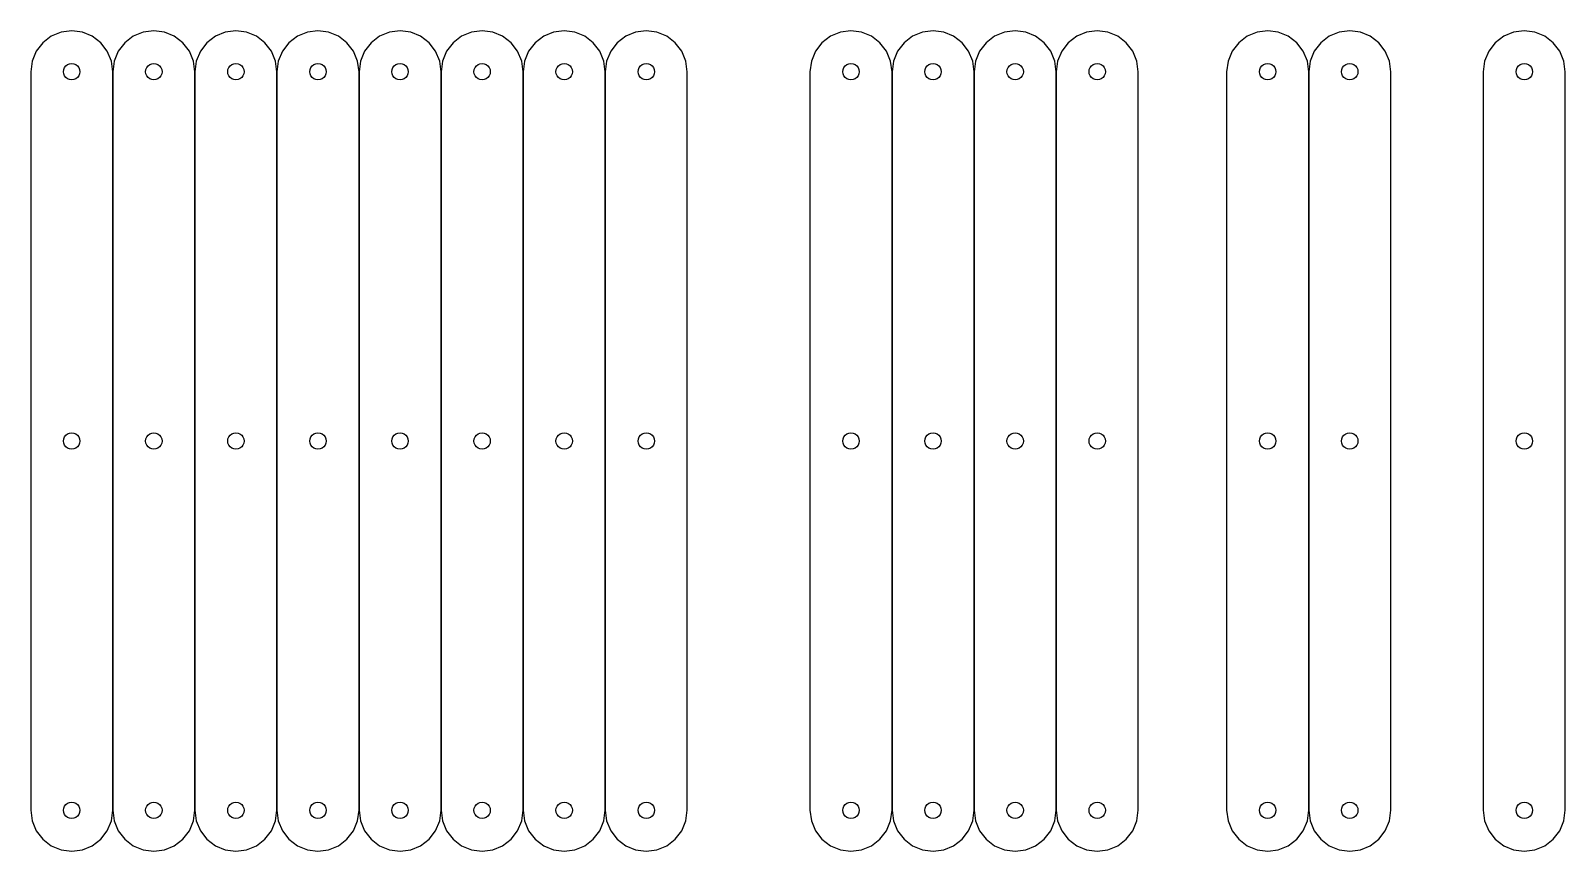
# Model space of a CAD drawing. Header units: metres. Extents: x -1034 to -660, y 0 to 200.
import ezdxf

# ---------------------------------------------------------------- set-up
doc = ezdxf.new("R2010")
doc.units = ezdxf.units.M

msp = doc.modelspace()

# ---------------------------------------------------------------- linework, layer by layer
at = {"layer": 'Layer0'}
for points in [[(-1023.71, 200.12, 0), (-1026.3, 199.78, 0), (-1028.71, 198.78, 0), (-1030.78, 197.2, 0), (-1032.37, 195.12, 0), (-1033.37, 192.71, 0), (-1033.71, 190.12, 0), (-1033.71, 10.12, 0), (-1033.37, 7.54, 0), (-1032.37, 5.12, 0), (-1030.78, 3.05, 0), (-1028.71, 1.46, 0), (-1026.3, 0.46, 0), (-1023.71, 0.12, 0), (-1021.12, 0.46, 0), (-1018.71, 1.46, 0), (-1016.64, 3.05, 0), (-1015.05, 5.12, 0), (-1014.05, 7.54, 0), (-1013.71, 10.12, 0), (-1013.71, 190.12, 0), (-1014.05, 192.71, 0), (-1015.05, 195.12, 0), (-1016.64, 197.2, 0), (-1018.71, 198.78, 0), (-1021.12, 199.78, 0), (-1023.71, 200.12, 0)], [(-1003.71, 200.12, 0), (-1006.3, 199.78, 0), (-1008.71, 198.78, 0), (-1010.78, 197.2, 0), (-1012.37, 195.12, 0), (-1013.37, 192.71, 0), (-1013.71, 190.12, 0), (-1013.71, 10.12, 0), (-1013.37, 7.54, 0), (-1012.37, 5.12, 0), (-1010.78, 3.05, 0), (-1008.71, 1.46, 0), (-1006.3, 0.46, 0), (-1003.71, 0.12, 0), (-1001.12, 0.46, 0), (-998.71, 1.46, 0), (-996.64, 3.05, 0), (-995.05, 5.12, 0), (-994.05, 7.54, 0), (-993.71, 10.12, 0), (-993.71, 190.12, 0), (-994.05, 192.71, 0), (-995.05, 195.12, 0), (-996.64, 197.2, 0), (-998.71, 198.78, 0), (-1001.12, 199.78, 0), (-1003.71, 200.12, 0)], [(-983.71, 200.12, 0), (-986.3, 199.78, 0), (-988.71, 198.78, 0), (-990.78, 197.2, 0), (-992.37, 195.12, 0), (-993.37, 192.71, 0), (-993.71, 190.12, 0), (-993.71, 10.12, 0), (-993.37, 7.54, 0), (-992.37, 5.12, 0), (-990.78, 3.05, 0), (-988.71, 1.46, 0), (-986.3, 0.46, 0), (-983.71, 0.12, 0), (-981.12, 0.46, 0), (-978.71, 1.46, 0), (-976.64, 3.05, 0), (-975.05, 5.12, 0), (-974.05, 7.54, 0), (-973.71, 10.12, 0), (-973.71, 190.12, 0), (-974.05, 192.71, 0), (-975.05, 195.12, 0), (-976.64, 197.2, 0), (-978.71, 198.78, 0), (-981.12, 199.78, 0), (-983.71, 200.12, 0)], [(-963.71, 200.12, 0), (-966.3, 199.78, 0), (-968.71, 198.78, 0), (-970.78, 197.2, 0), (-972.37, 195.12, 0), (-973.37, 192.71, 0), (-973.71, 190.12, 0), (-973.71, 10.12, 0), (-973.37, 7.54, 0), (-972.37, 5.12, 0), (-970.78, 3.05, 0), (-968.71, 1.46, 0), (-966.3, 0.46, 0), (-963.71, 0.12, 0), (-961.12, 0.46, 0), (-958.71, 1.46, 0), (-956.64, 3.05, 0), (-955.05, 5.12, 0), (-954.05, 7.54, 0), (-953.71, 10.12, 0), (-953.71, 190.12, 0), (-954.05, 192.71, 0), (-955.05, 195.12, 0), (-956.64, 197.2, 0), (-958.71, 198.78, 0), (-961.12, 199.78, 0), (-963.71, 200.12, 0)], [(-943.71, 200.12, 0), (-946.3, 199.78, 0), (-948.71, 198.78, 0), (-950.78, 197.2, 0), (-952.37, 195.12, 0), (-953.37, 192.71, 0), (-953.71, 190.12, 0), (-953.71, 10.12, 0), (-953.37, 7.54, 0), (-952.37, 5.12, 0), (-950.78, 3.05, 0), (-948.71, 1.46, 0), (-946.3, 0.46, 0), (-943.71, 0.12, 0), (-941.12, 0.46, 0), (-938.71, 1.46, 0), (-936.64, 3.05, 0), (-935.05, 5.12, 0), (-934.05, 7.54, 0), (-933.71, 10.12, 0), (-933.71, 190.12, 0), (-934.05, 192.71, 0), (-935.05, 195.12, 0), (-936.64, 197.2, 0), (-938.71, 198.78, 0), (-941.12, 199.78, 0), (-943.71, 200.12, 0)], [(-923.71, 200.12, 0), (-926.3, 199.78, 0), (-928.71, 198.78, 0), (-930.78, 197.2, 0), (-932.37, 195.12, 0), (-933.37, 192.71, 0), (-933.71, 190.12, 0), (-933.71, 10.12, 0), (-933.37, 7.54, 0), (-932.37, 5.12, 0), (-930.78, 3.05, 0), (-928.71, 1.46, 0), (-926.3, 0.46, 0), (-923.71, 0.12, 0), (-921.12, 0.46, 0), (-918.71, 1.46, 0), (-916.64, 3.05, 0), (-915.05, 5.12, 0), (-914.05, 7.54, 0), (-913.71, 10.12, 0), (-913.71, 190.12, 0), (-914.05, 192.71, 0), (-915.05, 195.12, 0), (-916.64, 197.2, 0), (-918.71, 198.78, 0), (-921.12, 199.78, 0), (-923.71, 200.12, 0)], [(-903.71, 200.12, 0), (-906.3, 199.78, 0), (-908.71, 198.78, 0), (-910.78, 197.2, 0), (-912.37, 195.12, 0), (-913.37, 192.71, 0), (-913.71, 190.12, 0), (-913.71, 10.12, 0), (-913.37, 7.54, 0), (-912.37, 5.12, 0), (-910.78, 3.05, 0), (-908.71, 1.46, 0), (-906.3, 0.46, 0), (-903.71, 0.12, 0), (-901.12, 0.46, 0), (-898.71, 1.46, 0), (-896.64, 3.05, 0), (-895.05, 5.12, 0), (-894.05, 7.54, 0), (-893.71, 10.12, 0), (-893.71, 190.12, 0), (-894.05, 192.71, 0), (-895.05, 195.12, 0), (-896.64, 197.2, 0), (-898.71, 198.78, 0), (-901.12, 199.78, 0), (-903.71, 200.12, 0)], [(-883.71, 200.12, 0), (-886.3, 199.78, 0), (-888.71, 198.78, 0), (-890.78, 197.2, 0), (-892.37, 195.12, 0), (-893.37, 192.71, 0), (-893.71, 190.12, 0), (-893.71, 10.12, 0), (-893.37, 7.54, 0), (-892.37, 5.12, 0), (-890.78, 3.05, 0), (-888.71, 1.46, 0), (-886.3, 0.46, 0), (-883.71, 0.12, 0), (-881.12, 0.46, 0), (-878.71, 1.46, 0), (-876.64, 3.05, 0), (-875.05, 5.12, 0), (-874.05, 7.54, 0), (-873.71, 10.12, 0), (-873.71, 190.12, 0), (-874.05, 192.71, 0), (-875.05, 195.12, 0), (-876.64, 197.2, 0), (-878.71, 198.78, 0), (-881.12, 199.78, 0), (-883.71, 200.12, 0)], [(-833.83, 200.12, 0), (-836.42, 199.78, 0), (-838.83, 198.78, 0), (-840.9, 197.2, 0), (-842.49, 195.12, 0), (-843.49, 192.71, 0), (-843.83, 190.12, 0), (-843.83, 10.12, 0), (-843.49, 7.54, 0), (-842.49, 5.12, 0), (-840.9, 3.05, 0), (-838.83, 1.46, 0), (-836.42, 0.46, 0), (-833.83, 0.12, 0), (-831.24, 0.46, 0), (-828.83, 1.46, 0), (-826.76, 3.05, 0), (-825.17, 5.12, 0), (-824.17, 7.54, 0), (-823.83, 10.12, 0), (-823.83, 190.12, 0), (-824.17, 192.71, 0), (-825.17, 195.12, 0), (-826.76, 197.2, 0), (-828.83, 198.78, 0), (-831.24, 199.78, 0), (-833.83, 200.12, 0)], [(-813.83, 200.12, 0), (-816.42, 199.78, 0), (-818.83, 198.78, 0), (-820.9, 197.2, 0), (-822.49, 195.12, 0), (-823.49, 192.71, 0), (-823.83, 190.12, 0), (-823.83, 10.12, 0), (-823.49, 7.54, 0), (-822.49, 5.12, 0), (-820.9, 3.05, 0), (-818.83, 1.46, 0), (-816.42, 0.46, 0), (-813.83, 0.12, 0), (-811.24, 0.46, 0), (-808.83, 1.46, 0), (-806.76, 3.05, 0), (-805.17, 5.12, 0), (-804.17, 7.54, 0), (-803.83, 10.12, 0), (-803.83, 190.12, 0), (-804.17, 192.71, 0), (-805.17, 195.12, 0), (-806.76, 197.2, 0), (-808.83, 198.78, 0), (-811.24, 199.78, 0), (-813.83, 200.12, 0)], [(-793.83, 200.12, 0), (-796.42, 199.78, 0), (-798.83, 198.78, 0), (-800.9, 197.2, 0), (-802.49, 195.12, 0), (-803.49, 192.71, 0), (-803.83, 190.12, 0), (-803.83, 10.12, 0), (-803.49, 7.54, 0), (-802.49, 5.12, 0), (-800.9, 3.05, 0), (-798.83, 1.46, 0), (-796.42, 0.46, 0), (-793.83, 0.12, 0), (-791.24, 0.46, 0), (-788.83, 1.46, 0), (-786.76, 3.05, 0), (-785.17, 5.12, 0), (-784.17, 7.54, 0), (-783.83, 10.12, 0), (-783.83, 190.12, 0), (-784.17, 192.71, 0), (-785.17, 195.12, 0), (-786.76, 197.2, 0), (-788.83, 198.78, 0), (-791.24, 199.78, 0), (-793.83, 200.12, 0)], [(-773.83, 200.12, 0), (-776.42, 199.78, 0), (-778.83, 198.78, 0), (-780.9, 197.2, 0), (-782.49, 195.12, 0), (-783.49, 192.71, 0), (-783.83, 190.12, 0), (-783.83, 10.12, 0), (-783.49, 7.54, 0), (-782.49, 5.12, 0), (-780.9, 3.05, 0), (-778.83, 1.46, 0), (-776.42, 0.46, 0), (-773.83, 0.12, 0), (-771.24, 0.46, 0), (-768.83, 1.46, 0), (-766.76, 3.05, 0), (-765.17, 5.12, 0), (-764.17, 7.54, 0), (-763.83, 10.12, 0), (-763.83, 190.12, 0), (-764.17, 192.71, 0), (-765.17, 195.12, 0), (-766.76, 197.2, 0), (-768.83, 198.78, 0), (-771.24, 199.78, 0), (-773.83, 200.12, 0)], [(-732.29, 200.12, 0), (-734.88, 199.78, 0), (-737.29, 198.78, 0), (-739.36, 197.2, 0), (-740.95, 195.12, 0), (-741.95, 192.71, 0), (-742.29, 190.12, 0), (-742.29, 10.12, 0), (-741.95, 7.54, 0), (-740.95, 5.12, 0), (-739.36, 3.05, 0), (-737.29, 1.46, 0), (-734.88, 0.46, 0), (-732.29, 0.12, 0), (-729.71, 0.46, 0), (-727.29, 1.46, 0), (-725.22, 3.05, 0), (-723.63, 5.12, 0), (-722.63, 7.54, 0), (-722.29, 10.12, 0), (-722.29, 190.12, 0), (-722.63, 192.71, 0), (-723.63, 195.12, 0), (-725.22, 197.2, 0), (-727.29, 198.78, 0), (-729.71, 199.78, 0), (-732.29, 200.12, 0)], [(-712.29, 200.12, 0), (-714.88, 199.78, 0), (-717.29, 198.78, 0), (-719.36, 197.2, 0), (-720.95, 195.12, 0), (-721.95, 192.71, 0), (-722.29, 190.12, 0), (-722.29, 10.12, 0), (-721.95, 7.54, 0), (-720.95, 5.12, 0), (-719.36, 3.05, 0), (-717.29, 1.46, 0), (-714.88, 0.46, 0), (-712.29, 0.12, 0), (-709.71, 0.46, 0), (-707.29, 1.46, 0), (-705.22, 3.05, 0), (-703.63, 5.12, 0), (-702.63, 7.54, 0), (-702.29, 10.12, 0), (-702.29, 190.12, 0), (-702.63, 192.71, 0), (-703.63, 195.12, 0), (-705.22, 197.2, 0), (-707.29, 198.78, 0), (-709.71, 199.78, 0), (-712.29, 200.12, 0)], [(-669.77, 200.12, 0), (-672.36, 199.78, 0), (-674.77, 198.78, 0), (-676.84, 197.2, 0), (-678.43, 195.12, 0), (-679.43, 192.71, 0), (-679.77, 190.12, 0), (-679.77, 10.12, 0), (-679.43, 7.54, 0), (-678.43, 5.12, 0), (-676.84, 3.05, 0), (-674.77, 1.46, 0), (-672.36, 0.46, 0), (-669.77, 0.12, 0), (-667.18, 0.46, 0), (-664.77, 1.46, 0), (-662.7, 3.05, 0), (-661.11, 5.12, 0), (-660.11, 7.54, 0), (-659.77, 10.12, 0), (-659.77, 190.12, 0), (-660.11, 192.71, 0), (-661.11, 195.12, 0), (-662.7, 197.2, 0), (-664.77, 198.78, 0), (-667.18, 199.78, 0), (-669.77, 200.12, 0)], [(-1025.44, 189.12, 0), (-1025.64, 189.61, 0), (-1025.71, 190.12, 0), (-1025.64, 190.64, 0), (-1025.44, 191.12, 0), (-1025.12, 191.54, 0), (-1024.71, 191.86, 0), (-1024.23, 192.06, 0), (-1023.71, 192.12, 0), (-1023.19, 192.06, 0), (-1022.71, 191.86, 0), (-1022.29, 191.54, 0), (-1021.98, 191.12, 0), (-1021.78, 190.64, 0), (-1021.71, 190.12, 0), (-1021.78, 189.61, 0), (-1021.98, 189.12, 0), (-1022.29, 188.71, 0), (-1022.71, 188.39, 0), (-1023.19, 188.19, 0), (-1023.71, 188.12, 0), (-1024.23, 188.19, 0), (-1024.71, 188.39, 0), (-1025.12, 188.71, 0), (-1025.44, 189.12, 0)], [(-1005.44, 189.12, 0), (-1005.64, 189.61, 0), (-1005.71, 190.12, 0), (-1005.64, 190.64, 0), (-1005.44, 191.12, 0), (-1005.12, 191.54, 0), (-1004.71, 191.86, 0), (-1004.23, 192.06, 0), (-1003.71, 192.12, 0), (-1003.19, 192.06, 0), (-1002.71, 191.86, 0), (-1002.29, 191.54, 0), (-1001.98, 191.12, 0), (-1001.78, 190.64, 0), (-1001.71, 190.12, 0), (-1001.78, 189.61, 0), (-1001.98, 189.12, 0), (-1002.29, 188.71, 0), (-1002.71, 188.39, 0), (-1003.19, 188.19, 0), (-1003.71, 188.12, 0), (-1004.23, 188.19, 0), (-1004.71, 188.39, 0), (-1005.12, 188.71, 0), (-1005.44, 189.12, 0)], [(-985.44, 189.12, 0), (-985.64, 189.61, 0), (-985.71, 190.12, 0), (-985.64, 190.64, 0), (-985.44, 191.12, 0), (-985.12, 191.54, 0), (-984.71, 191.86, 0), (-984.23, 192.06, 0), (-983.71, 192.12, 0), (-983.19, 192.06, 0), (-982.71, 191.86, 0), (-982.29, 191.54, 0), (-981.98, 191.12, 0), (-981.78, 190.64, 0), (-981.71, 190.12, 0), (-981.78, 189.61, 0), (-981.98, 189.12, 0), (-982.29, 188.71, 0), (-982.71, 188.39, 0), (-983.19, 188.19, 0), (-983.71, 188.12, 0), (-984.23, 188.19, 0), (-984.71, 188.39, 0), (-985.12, 188.71, 0), (-985.44, 189.12, 0)], [(-965.44, 189.12, 0), (-965.64, 189.61, 0), (-965.71, 190.12, 0), (-965.64, 190.64, 0), (-965.44, 191.12, 0), (-965.12, 191.54, 0), (-964.71, 191.86, 0), (-964.23, 192.06, 0), (-963.71, 192.12, 0), (-963.19, 192.06, 0), (-962.71, 191.86, 0), (-962.29, 191.54, 0), (-961.98, 191.12, 0), (-961.78, 190.64, 0), (-961.71, 190.12, 0), (-961.78, 189.61, 0), (-961.98, 189.12, 0), (-962.29, 188.71, 0), (-962.71, 188.39, 0), (-963.19, 188.19, 0), (-963.71, 188.12, 0), (-964.23, 188.19, 0), (-964.71, 188.39, 0), (-965.12, 188.71, 0), (-965.44, 189.12, 0)], [(-945.44, 189.12, 0), (-945.64, 189.61, 0), (-945.71, 190.12, 0), (-945.64, 190.64, 0), (-945.44, 191.12, 0), (-945.12, 191.54, 0), (-944.71, 191.86, 0), (-944.23, 192.06, 0), (-943.71, 192.12, 0), (-943.19, 192.06, 0), (-942.71, 191.86, 0), (-942.29, 191.54, 0), (-941.98, 191.12, 0), (-941.78, 190.64, 0), (-941.71, 190.12, 0), (-941.78, 189.61, 0), (-941.98, 189.12, 0), (-942.29, 188.71, 0), (-942.71, 188.39, 0), (-943.19, 188.19, 0), (-943.71, 188.12, 0), (-944.23, 188.19, 0), (-944.71, 188.39, 0), (-945.12, 188.71, 0), (-945.44, 189.12, 0)], [(-925.44, 189.12, 0), (-925.64, 189.61, 0), (-925.71, 190.12, 0), (-925.64, 190.64, 0), (-925.44, 191.12, 0), (-925.12, 191.54, 0), (-924.71, 191.86, 0), (-924.23, 192.06, 0), (-923.71, 192.12, 0), (-923.19, 192.06, 0), (-922.71, 191.86, 0), (-922.29, 191.54, 0), (-921.98, 191.12, 0), (-921.78, 190.64, 0), (-921.71, 190.12, 0), (-921.78, 189.61, 0), (-921.98, 189.12, 0), (-922.29, 188.71, 0), (-922.71, 188.39, 0), (-923.19, 188.19, 0), (-923.71, 188.12, 0), (-924.23, 188.19, 0), (-924.71, 188.39, 0), (-925.12, 188.71, 0), (-925.44, 189.12, 0)], [(-905.44, 189.12, 0), (-905.64, 189.61, 0), (-905.71, 190.12, 0), (-905.64, 190.64, 0), (-905.44, 191.12, 0), (-905.12, 191.54, 0), (-904.71, 191.86, 0), (-904.23, 192.06, 0), (-903.71, 192.12, 0), (-903.19, 192.06, 0), (-902.71, 191.86, 0), (-902.29, 191.54, 0), (-901.98, 191.12, 0), (-901.78, 190.64, 0), (-901.71, 190.12, 0), (-901.78, 189.61, 0), (-901.98, 189.12, 0), (-902.29, 188.71, 0), (-902.71, 188.39, 0), (-903.19, 188.19, 0), (-903.71, 188.12, 0), (-904.23, 188.19, 0), (-904.71, 188.39, 0), (-905.12, 188.71, 0), (-905.44, 189.12, 0)], [(-885.44, 189.12, 0), (-885.64, 189.61, 0), (-885.71, 190.12, 0), (-885.64, 190.64, 0), (-885.44, 191.12, 0), (-885.12, 191.54, 0), (-884.71, 191.86, 0), (-884.23, 192.06, 0), (-883.71, 192.12, 0), (-883.19, 192.06, 0), (-882.71, 191.86, 0), (-882.29, 191.54, 0), (-881.98, 191.12, 0), (-881.78, 190.64, 0), (-881.71, 190.12, 0), (-881.78, 189.61, 0), (-881.98, 189.12, 0), (-882.29, 188.71, 0), (-882.71, 188.39, 0), (-883.19, 188.19, 0), (-883.71, 188.12, 0), (-884.23, 188.19, 0), (-884.71, 188.39, 0), (-885.12, 188.71, 0), (-885.44, 189.12, 0)], [(-835.56, 189.12, 0), (-835.76, 189.61, 0), (-835.83, 190.12, 0), (-835.76, 190.64, 0), (-835.56, 191.12, 0), (-835.24, 191.54, 0), (-834.83, 191.86, 0), (-834.35, 192.06, 0), (-833.83, 192.12, 0), (-833.31, 192.06, 0), (-832.83, 191.86, 0), (-832.41, 191.54, 0), (-832.1, 191.12, 0), (-831.9, 190.64, 0), (-831.83, 190.12, 0), (-831.9, 189.61, 0), (-832.1, 189.12, 0), (-832.41, 188.71, 0), (-832.83, 188.39, 0), (-833.31, 188.19, 0), (-833.83, 188.12, 0), (-834.35, 188.19, 0), (-834.83, 188.39, 0), (-835.24, 188.71, 0), (-835.56, 189.12, 0)], [(-815.56, 189.12, 0), (-815.76, 189.61, 0), (-815.83, 190.12, 0), (-815.76, 190.64, 0), (-815.56, 191.12, 0), (-815.24, 191.54, 0), (-814.83, 191.86, 0), (-814.35, 192.06, 0), (-813.83, 192.12, 0), (-813.31, 192.06, 0), (-812.83, 191.86, 0), (-812.41, 191.54, 0), (-812.1, 191.12, 0), (-811.9, 190.64, 0), (-811.83, 190.12, 0), (-811.9, 189.61, 0), (-812.1, 189.12, 0), (-812.41, 188.71, 0), (-812.83, 188.39, 0), (-813.31, 188.19, 0), (-813.83, 188.12, 0), (-814.35, 188.19, 0), (-814.83, 188.39, 0), (-815.24, 188.71, 0), (-815.56, 189.12, 0)], [(-795.56, 189.12, 0), (-795.76, 189.61, 0), (-795.83, 190.12, 0), (-795.76, 190.64, 0), (-795.56, 191.12, 0), (-795.24, 191.54, 0), (-794.83, 191.86, 0), (-794.35, 192.06, 0), (-793.83, 192.12, 0), (-793.31, 192.06, 0), (-792.83, 191.86, 0), (-792.41, 191.54, 0), (-792.1, 191.12, 0), (-791.9, 190.64, 0), (-791.83, 190.12, 0), (-791.9, 189.61, 0), (-792.1, 189.12, 0), (-792.41, 188.71, 0), (-792.83, 188.39, 0), (-793.31, 188.19, 0), (-793.83, 188.12, 0), (-794.35, 188.19, 0), (-794.83, 188.39, 0), (-795.24, 188.71, 0), (-795.56, 189.12, 0)], [(-775.56, 189.12, 0), (-775.76, 189.61, 0), (-775.83, 190.12, 0), (-775.76, 190.64, 0), (-775.56, 191.12, 0), (-775.24, 191.54, 0), (-774.83, 191.86, 0), (-774.35, 192.06, 0), (-773.83, 192.12, 0), (-773.31, 192.06, 0), (-772.83, 191.86, 0), (-772.41, 191.54, 0), (-772.1, 191.12, 0), (-771.9, 190.64, 0), (-771.83, 190.12, 0), (-771.9, 189.61, 0), (-772.1, 189.12, 0), (-772.41, 188.71, 0), (-772.83, 188.39, 0), (-773.31, 188.19, 0), (-773.83, 188.12, 0), (-774.35, 188.19, 0), (-774.83, 188.39, 0), (-775.24, 188.71, 0), (-775.56, 189.12, 0)], [(-734.03, 189.12, 0), (-734.23, 189.61, 0), (-734.29, 190.12, 0), (-734.23, 190.64, 0), (-734.03, 191.12, 0), (-733.71, 191.54, 0), (-733.29, 191.86, 0), (-732.81, 192.06, 0), (-732.29, 192.12, 0), (-731.78, 192.06, 0), (-731.29, 191.86, 0), (-730.88, 191.54, 0), (-730.56, 191.12, 0), (-730.36, 190.64, 0), (-730.29, 190.12, 0), (-730.36, 189.61, 0), (-730.56, 189.12, 0), (-730.88, 188.71, 0), (-731.29, 188.39, 0), (-731.78, 188.19, 0), (-732.29, 188.12, 0), (-732.81, 188.19, 0), (-733.29, 188.39, 0), (-733.71, 188.71, 0), (-734.03, 189.12, 0)], [(-714.03, 189.12, 0), (-714.23, 189.61, 0), (-714.29, 190.12, 0), (-714.23, 190.64, 0), (-714.03, 191.12, 0), (-713.71, 191.54, 0), (-713.29, 191.86, 0), (-712.81, 192.06, 0), (-712.29, 192.12, 0), (-711.78, 192.06, 0), (-711.29, 191.86, 0), (-710.88, 191.54, 0), (-710.56, 191.12, 0), (-710.36, 190.64, 0), (-710.29, 190.12, 0), (-710.36, 189.61, 0), (-710.56, 189.12, 0), (-710.88, 188.71, 0), (-711.29, 188.39, 0), (-711.78, 188.19, 0), (-712.29, 188.12, 0), (-712.81, 188.19, 0), (-713.29, 188.39, 0), (-713.71, 188.71, 0), (-714.03, 189.12, 0)], [(-671.5, 189.12, 0), (-671.7, 189.61, 0), (-671.77, 190.12, 0), (-671.7, 190.64, 0), (-671.5, 191.12, 0), (-671.19, 191.54, 0), (-670.77, 191.86, 0), (-670.29, 192.06, 0), (-669.77, 192.12, 0), (-669.25, 192.06, 0), (-668.77, 191.86, 0), (-668.36, 191.54, 0), (-668.04, 191.12, 0), (-667.84, 190.64, 0), (-667.77, 190.12, 0), (-667.84, 189.61, 0), (-668.04, 189.12, 0), (-668.36, 188.71, 0), (-668.77, 188.39, 0), (-669.25, 188.19, 0), (-669.77, 188.12, 0), (-670.29, 188.19, 0), (-670.77, 188.39, 0), (-671.19, 188.71, 0), (-671.5, 189.12, 0)], [(-1022.29, 101.54, 0), (-1021.98, 101.12, 0), (-1021.78, 100.64, 0), (-1021.71, 100.12, 0), (-1021.78, 99.61, 0), (-1021.98, 99.12, 0), (-1022.29, 98.71, 0), (-1022.71, 98.39, 0), (-1023.19, 98.19, 0), (-1023.71, 98.12, 0), (-1024.23, 98.19, 0), (-1024.71, 98.39, 0), (-1025.12, 98.71, 0), (-1025.44, 99.12, 0), (-1025.64, 99.61, 0), (-1025.71, 100.12, 0), (-1025.64, 100.64, 0), (-1025.44, 101.12, 0), (-1025.12, 101.54, 0), (-1024.71, 101.86, 0), (-1024.23, 102.06, 0), (-1023.71, 102.12, 0), (-1023.19, 102.06, 0), (-1022.71, 101.86, 0), (-1022.29, 101.54, 0)], [(-1002.29, 101.54, 0), (-1001.98, 101.12, 0), (-1001.78, 100.64, 0), (-1001.71, 100.12, 0), (-1001.78, 99.61, 0), (-1001.98, 99.12, 0), (-1002.29, 98.71, 0), (-1002.71, 98.39, 0), (-1003.19, 98.19, 0), (-1003.71, 98.12, 0), (-1004.23, 98.19, 0), (-1004.71, 98.39, 0), (-1005.12, 98.71, 0), (-1005.44, 99.12, 0), (-1005.64, 99.61, 0), (-1005.71, 100.12, 0), (-1005.64, 100.64, 0), (-1005.44, 101.12, 0), (-1005.12, 101.54, 0), (-1004.71, 101.86, 0), (-1004.23, 102.06, 0), (-1003.71, 102.12, 0), (-1003.19, 102.06, 0), (-1002.71, 101.86, 0), (-1002.29, 101.54, 0)], [(-982.29, 101.54, 0), (-981.98, 101.12, 0), (-981.78, 100.64, 0), (-981.71, 100.12, 0), (-981.78, 99.61, 0), (-981.98, 99.12, 0), (-982.29, 98.71, 0), (-982.71, 98.39, 0), (-983.19, 98.19, 0), (-983.71, 98.12, 0), (-984.23, 98.19, 0), (-984.71, 98.39, 0), (-985.12, 98.71, 0), (-985.44, 99.12, 0), (-985.64, 99.61, 0), (-985.71, 100.12, 0), (-985.64, 100.64, 0), (-985.44, 101.12, 0), (-985.12, 101.54, 0), (-984.71, 101.86, 0), (-984.23, 102.06, 0), (-983.71, 102.12, 0), (-983.19, 102.06, 0), (-982.71, 101.86, 0), (-982.29, 101.54, 0)], [(-962.29, 101.54, 0), (-961.98, 101.12, 0), (-961.78, 100.64, 0), (-961.71, 100.12, 0), (-961.78, 99.61, 0), (-961.98, 99.12, 0), (-962.29, 98.71, 0), (-962.71, 98.39, 0), (-963.19, 98.19, 0), (-963.71, 98.12, 0), (-964.23, 98.19, 0), (-964.71, 98.39, 0), (-965.12, 98.71, 0), (-965.44, 99.12, 0), (-965.64, 99.61, 0), (-965.71, 100.12, 0), (-965.64, 100.64, 0), (-965.44, 101.12, 0), (-965.12, 101.54, 0), (-964.71, 101.86, 0), (-964.23, 102.06, 0), (-963.71, 102.12, 0), (-963.19, 102.06, 0), (-962.71, 101.86, 0), (-962.29, 101.54, 0)], [(-942.29, 101.54, 0), (-941.98, 101.12, 0), (-941.78, 100.64, 0), (-941.71, 100.12, 0), (-941.78, 99.61, 0), (-941.98, 99.12, 0), (-942.29, 98.71, 0), (-942.71, 98.39, 0), (-943.19, 98.19, 0), (-943.71, 98.12, 0), (-944.23, 98.19, 0), (-944.71, 98.39, 0), (-945.12, 98.71, 0), (-945.44, 99.12, 0), (-945.64, 99.61, 0), (-945.71, 100.12, 0), (-945.64, 100.64, 0), (-945.44, 101.12, 0), (-945.12, 101.54, 0), (-944.71, 101.86, 0), (-944.23, 102.06, 0), (-943.71, 102.12, 0), (-943.19, 102.06, 0), (-942.71, 101.86, 0), (-942.29, 101.54, 0)], [(-922.29, 101.54, 0), (-921.98, 101.12, 0), (-921.78, 100.64, 0), (-921.71, 100.12, 0), (-921.78, 99.61, 0), (-921.98, 99.12, 0), (-922.29, 98.71, 0), (-922.71, 98.39, 0), (-923.19, 98.19, 0), (-923.71, 98.12, 0), (-924.23, 98.19, 0), (-924.71, 98.39, 0), (-925.12, 98.71, 0), (-925.44, 99.12, 0), (-925.64, 99.61, 0), (-925.71, 100.12, 0), (-925.64, 100.64, 0), (-925.44, 101.12, 0), (-925.12, 101.54, 0), (-924.71, 101.86, 0), (-924.23, 102.06, 0), (-923.71, 102.12, 0), (-923.19, 102.06, 0), (-922.71, 101.86, 0), (-922.29, 101.54, 0)], [(-902.29, 101.54, 0), (-901.98, 101.12, 0), (-901.78, 100.64, 0), (-901.71, 100.12, 0), (-901.78, 99.61, 0), (-901.98, 99.12, 0), (-902.29, 98.71, 0), (-902.71, 98.39, 0), (-903.19, 98.19, 0), (-903.71, 98.12, 0), (-904.23, 98.19, 0), (-904.71, 98.39, 0), (-905.12, 98.71, 0), (-905.44, 99.12, 0), (-905.64, 99.61, 0), (-905.71, 100.12, 0), (-905.64, 100.64, 0), (-905.44, 101.12, 0), (-905.12, 101.54, 0), (-904.71, 101.86, 0), (-904.23, 102.06, 0), (-903.71, 102.12, 0), (-903.19, 102.06, 0), (-902.71, 101.86, 0), (-902.29, 101.54, 0)], [(-882.29, 101.54, 0), (-881.98, 101.12, 0), (-881.78, 100.64, 0), (-881.71, 100.12, 0), (-881.78, 99.61, 0), (-881.98, 99.12, 0), (-882.29, 98.71, 0), (-882.71, 98.39, 0), (-883.19, 98.19, 0), (-883.71, 98.12, 0), (-884.23, 98.19, 0), (-884.71, 98.39, 0), (-885.12, 98.71, 0), (-885.44, 99.12, 0), (-885.64, 99.61, 0), (-885.71, 100.12, 0), (-885.64, 100.64, 0), (-885.44, 101.12, 0), (-885.12, 101.54, 0), (-884.71, 101.86, 0), (-884.23, 102.06, 0), (-883.71, 102.12, 0), (-883.19, 102.06, 0), (-882.71, 101.86, 0), (-882.29, 101.54, 0)], [(-832.41, 101.54, 0), (-832.1, 101.12, 0), (-831.9, 100.64, 0), (-831.83, 100.12, 0), (-831.9, 99.61, 0), (-832.1, 99.12, 0), (-832.41, 98.71, 0), (-832.83, 98.39, 0), (-833.31, 98.19, 0), (-833.83, 98.12, 0), (-834.35, 98.19, 0), (-834.83, 98.39, 0), (-835.24, 98.71, 0), (-835.56, 99.12, 0), (-835.76, 99.61, 0), (-835.83, 100.12, 0), (-835.76, 100.64, 0), (-835.56, 101.12, 0), (-835.24, 101.54, 0), (-834.83, 101.86, 0), (-834.35, 102.06, 0), (-833.83, 102.12, 0), (-833.31, 102.06, 0), (-832.83, 101.86, 0), (-832.41, 101.54, 0)], [(-812.41, 101.54, 0), (-812.1, 101.12, 0), (-811.9, 100.64, 0), (-811.83, 100.12, 0), (-811.9, 99.61, 0), (-812.1, 99.12, 0), (-812.41, 98.71, 0), (-812.83, 98.39, 0), (-813.31, 98.19, 0), (-813.83, 98.12, 0), (-814.35, 98.19, 0), (-814.83, 98.39, 0), (-815.24, 98.71, 0), (-815.56, 99.12, 0), (-815.76, 99.61, 0), (-815.83, 100.12, 0), (-815.76, 100.64, 0), (-815.56, 101.12, 0), (-815.24, 101.54, 0), (-814.83, 101.86, 0), (-814.35, 102.06, 0), (-813.83, 102.12, 0), (-813.31, 102.06, 0), (-812.83, 101.86, 0), (-812.41, 101.54, 0)], [(-792.41, 101.54, 0), (-792.1, 101.12, 0), (-791.9, 100.64, 0), (-791.83, 100.12, 0), (-791.9, 99.61, 0), (-792.1, 99.12, 0), (-792.41, 98.71, 0), (-792.83, 98.39, 0), (-793.31, 98.19, 0), (-793.83, 98.12, 0), (-794.35, 98.19, 0), (-794.83, 98.39, 0), (-795.24, 98.71, 0), (-795.56, 99.12, 0), (-795.76, 99.61, 0), (-795.83, 100.12, 0), (-795.76, 100.64, 0), (-795.56, 101.12, 0), (-795.24, 101.54, 0), (-794.83, 101.86, 0), (-794.35, 102.06, 0), (-793.83, 102.12, 0), (-793.31, 102.06, 0), (-792.83, 101.86, 0), (-792.41, 101.54, 0)], [(-772.41, 101.54, 0), (-772.1, 101.12, 0), (-771.9, 100.64, 0), (-771.83, 100.12, 0), (-771.9, 99.61, 0), (-772.1, 99.12, 0), (-772.41, 98.71, 0), (-772.83, 98.39, 0), (-773.31, 98.19, 0), (-773.83, 98.12, 0), (-774.35, 98.19, 0), (-774.83, 98.39, 0), (-775.24, 98.71, 0), (-775.56, 99.12, 0), (-775.76, 99.61, 0), (-775.83, 100.12, 0), (-775.76, 100.64, 0), (-775.56, 101.12, 0), (-775.24, 101.54, 0), (-774.83, 101.86, 0), (-774.35, 102.06, 0), (-773.83, 102.12, 0), (-773.31, 102.06, 0), (-772.83, 101.86, 0), (-772.41, 101.54, 0)], [(-730.88, 101.54, 0), (-730.56, 101.12, 0), (-730.36, 100.64, 0), (-730.29, 100.12, 0), (-730.36, 99.61, 0), (-730.56, 99.12, 0), (-730.88, 98.71, 0), (-731.29, 98.39, 0), (-731.78, 98.19, 0), (-732.29, 98.12, 0), (-732.81, 98.19, 0), (-733.29, 98.39, 0), (-733.71, 98.71, 0), (-734.03, 99.12, 0), (-734.23, 99.61, 0), (-734.29, 100.12, 0), (-734.23, 100.64, 0), (-734.03, 101.12, 0), (-733.71, 101.54, 0), (-733.29, 101.86, 0), (-732.81, 102.06, 0), (-732.29, 102.12, 0), (-731.78, 102.06, 0), (-731.29, 101.86, 0), (-730.88, 101.54, 0)], [(-710.88, 101.54, 0), (-710.56, 101.12, 0), (-710.36, 100.64, 0), (-710.29, 100.12, 0), (-710.36, 99.61, 0), (-710.56, 99.12, 0), (-710.88, 98.71, 0), (-711.29, 98.39, 0), (-711.78, 98.19, 0), (-712.29, 98.12, 0), (-712.81, 98.19, 0), (-713.29, 98.39, 0), (-713.71, 98.71, 0), (-714.03, 99.12, 0), (-714.23, 99.61, 0), (-714.29, 100.12, 0), (-714.23, 100.64, 0), (-714.03, 101.12, 0), (-713.71, 101.54, 0), (-713.29, 101.86, 0), (-712.81, 102.06, 0), (-712.29, 102.12, 0), (-711.78, 102.06, 0), (-711.29, 101.86, 0), (-710.88, 101.54, 0)], [(-668.36, 101.54, 0), (-668.04, 101.12, 0), (-667.84, 100.64, 0), (-667.77, 100.12, 0), (-667.84, 99.61, 0), (-668.04, 99.12, 0), (-668.36, 98.71, 0), (-668.77, 98.39, 0), (-669.25, 98.19, 0), (-669.77, 98.12, 0), (-670.29, 98.19, 0), (-670.77, 98.39, 0), (-671.19, 98.71, 0), (-671.5, 99.12, 0), (-671.7, 99.61, 0), (-671.77, 100.12, 0), (-671.7, 100.64, 0), (-671.5, 101.12, 0), (-671.19, 101.54, 0), (-670.77, 101.86, 0), (-670.29, 102.06, 0), (-669.77, 102.12, 0), (-669.25, 102.06, 0), (-668.77, 101.86, 0), (-668.36, 101.54, 0)], [(-1021.98, 9.12, 0), (-1022.29, 8.71, 0), (-1022.71, 8.39, 0), (-1023.19, 8.19, 0), (-1023.71, 8.12, 0), (-1024.23, 8.19, 0), (-1024.71, 8.39, 0), (-1025.12, 8.71, 0), (-1025.44, 9.12, 0), (-1025.64, 9.61, 0), (-1025.71, 10.12, 0), (-1025.64, 10.64, 0), (-1025.44, 11.12, 0), (-1025.12, 11.54, 0), (-1024.71, 11.86, 0), (-1024.23, 12.06, 0), (-1023.71, 12.12, 0), (-1023.19, 12.06, 0), (-1022.71, 11.86, 0), (-1022.29, 11.54, 0), (-1021.98, 11.12, 0), (-1021.78, 10.64, 0), (-1021.71, 10.12, 0), (-1021.78, 9.61, 0), (-1021.98, 9.12, 0)], [(-1001.98, 9.12, 0), (-1002.29, 8.71, 0), (-1002.71, 8.39, 0), (-1003.19, 8.19, 0), (-1003.71, 8.12, 0), (-1004.23, 8.19, 0), (-1004.71, 8.39, 0), (-1005.12, 8.71, 0), (-1005.44, 9.12, 0), (-1005.64, 9.61, 0), (-1005.71, 10.12, 0), (-1005.64, 10.64, 0), (-1005.44, 11.12, 0), (-1005.12, 11.54, 0), (-1004.71, 11.86, 0), (-1004.23, 12.06, 0), (-1003.71, 12.12, 0), (-1003.19, 12.06, 0), (-1002.71, 11.86, 0), (-1002.29, 11.54, 0), (-1001.98, 11.12, 0), (-1001.78, 10.64, 0), (-1001.71, 10.12, 0), (-1001.78, 9.61, 0), (-1001.98, 9.12, 0)], [(-981.98, 9.12, 0), (-982.29, 8.71, 0), (-982.71, 8.39, 0), (-983.19, 8.19, 0), (-983.71, 8.12, 0), (-984.23, 8.19, 0), (-984.71, 8.39, 0), (-985.12, 8.71, 0), (-985.44, 9.12, 0), (-985.64, 9.61, 0), (-985.71, 10.12, 0), (-985.64, 10.64, 0), (-985.44, 11.12, 0), (-985.12, 11.54, 0), (-984.71, 11.86, 0), (-984.23, 12.06, 0), (-983.71, 12.12, 0), (-983.19, 12.06, 0), (-982.71, 11.86, 0), (-982.29, 11.54, 0), (-981.98, 11.12, 0), (-981.78, 10.64, 0), (-981.71, 10.12, 0), (-981.78, 9.61, 0), (-981.98, 9.12, 0)], [(-961.98, 9.12, 0), (-962.29, 8.71, 0), (-962.71, 8.39, 0), (-963.19, 8.19, 0), (-963.71, 8.12, 0), (-964.23, 8.19, 0), (-964.71, 8.39, 0), (-965.12, 8.71, 0), (-965.44, 9.12, 0), (-965.64, 9.61, 0), (-965.71, 10.12, 0), (-965.64, 10.64, 0), (-965.44, 11.12, 0), (-965.12, 11.54, 0), (-964.71, 11.86, 0), (-964.23, 12.06, 0), (-963.71, 12.12, 0), (-963.19, 12.06, 0), (-962.71, 11.86, 0), (-962.29, 11.54, 0), (-961.98, 11.12, 0), (-961.78, 10.64, 0), (-961.71, 10.12, 0), (-961.78, 9.61, 0), (-961.98, 9.12, 0)], [(-941.98, 9.12, 0), (-942.29, 8.71, 0), (-942.71, 8.39, 0), (-943.19, 8.19, 0), (-943.71, 8.12, 0), (-944.23, 8.19, 0), (-944.71, 8.39, 0), (-945.12, 8.71, 0), (-945.44, 9.12, 0), (-945.64, 9.61, 0), (-945.71, 10.12, 0), (-945.64, 10.64, 0), (-945.44, 11.12, 0), (-945.12, 11.54, 0), (-944.71, 11.86, 0), (-944.23, 12.06, 0), (-943.71, 12.12, 0), (-943.19, 12.06, 0), (-942.71, 11.86, 0), (-942.29, 11.54, 0), (-941.98, 11.12, 0), (-941.78, 10.64, 0), (-941.71, 10.12, 0), (-941.78, 9.61, 0), (-941.98, 9.12, 0)], [(-921.98, 9.12, 0), (-922.29, 8.71, 0), (-922.71, 8.39, 0), (-923.19, 8.19, 0), (-923.71, 8.12, 0), (-924.23, 8.19, 0), (-924.71, 8.39, 0), (-925.12, 8.71, 0), (-925.44, 9.12, 0), (-925.64, 9.61, 0), (-925.71, 10.12, 0), (-925.64, 10.64, 0), (-925.44, 11.12, 0), (-925.12, 11.54, 0), (-924.71, 11.86, 0), (-924.23, 12.06, 0), (-923.71, 12.12, 0), (-923.19, 12.06, 0), (-922.71, 11.86, 0), (-922.29, 11.54, 0), (-921.98, 11.12, 0), (-921.78, 10.64, 0), (-921.71, 10.12, 0), (-921.78, 9.61, 0), (-921.98, 9.12, 0)], [(-901.98, 9.12, 0), (-902.29, 8.71, 0), (-902.71, 8.39, 0), (-903.19, 8.19, 0), (-903.71, 8.12, 0), (-904.23, 8.19, 0), (-904.71, 8.39, 0), (-905.12, 8.71, 0), (-905.44, 9.12, 0), (-905.64, 9.61, 0), (-905.71, 10.12, 0), (-905.64, 10.64, 0), (-905.44, 11.12, 0), (-905.12, 11.54, 0), (-904.71, 11.86, 0), (-904.23, 12.06, 0), (-903.71, 12.12, 0), (-903.19, 12.06, 0), (-902.71, 11.86, 0), (-902.29, 11.54, 0), (-901.98, 11.12, 0), (-901.78, 10.64, 0), (-901.71, 10.12, 0), (-901.78, 9.61, 0), (-901.98, 9.12, 0)], [(-881.98, 9.12, 0), (-882.29, 8.71, 0), (-882.71, 8.39, 0), (-883.19, 8.19, 0), (-883.71, 8.12, 0), (-884.23, 8.19, 0), (-884.71, 8.39, 0), (-885.12, 8.71, 0), (-885.44, 9.12, 0), (-885.64, 9.61, 0), (-885.71, 10.12, 0), (-885.64, 10.64, 0), (-885.44, 11.12, 0), (-885.12, 11.54, 0), (-884.71, 11.86, 0), (-884.23, 12.06, 0), (-883.71, 12.12, 0), (-883.19, 12.06, 0), (-882.71, 11.86, 0), (-882.29, 11.54, 0), (-881.98, 11.12, 0), (-881.78, 10.64, 0), (-881.71, 10.12, 0), (-881.78, 9.61, 0), (-881.98, 9.12, 0)], [(-832.1, 9.12, 0), (-832.41, 8.71, 0), (-832.83, 8.39, 0), (-833.31, 8.19, 0), (-833.83, 8.12, 0), (-834.35, 8.19, 0), (-834.83, 8.39, 0), (-835.24, 8.71, 0), (-835.56, 9.12, 0), (-835.76, 9.61, 0), (-835.83, 10.12, 0), (-835.76, 10.64, 0), (-835.56, 11.12, 0), (-835.24, 11.54, 0), (-834.83, 11.86, 0), (-834.35, 12.06, 0), (-833.83, 12.12, 0), (-833.31, 12.06, 0), (-832.83, 11.86, 0), (-832.41, 11.54, 0), (-832.1, 11.12, 0), (-831.9, 10.64, 0), (-831.83, 10.12, 0), (-831.9, 9.61, 0), (-832.1, 9.12, 0)], [(-812.1, 9.12, 0), (-812.41, 8.71, 0), (-812.83, 8.39, 0), (-813.31, 8.19, 0), (-813.83, 8.12, 0), (-814.35, 8.19, 0), (-814.83, 8.39, 0), (-815.24, 8.71, 0), (-815.56, 9.12, 0), (-815.76, 9.61, 0), (-815.83, 10.12, 0), (-815.76, 10.64, 0), (-815.56, 11.12, 0), (-815.24, 11.54, 0), (-814.83, 11.86, 0), (-814.35, 12.06, 0), (-813.83, 12.12, 0), (-813.31, 12.06, 0), (-812.83, 11.86, 0), (-812.41, 11.54, 0), (-812.1, 11.12, 0), (-811.9, 10.64, 0), (-811.83, 10.12, 0), (-811.9, 9.61, 0), (-812.1, 9.12, 0)], [(-792.1, 9.12, 0), (-792.41, 8.71, 0), (-792.83, 8.39, 0), (-793.31, 8.19, 0), (-793.83, 8.12, 0), (-794.35, 8.19, 0), (-794.83, 8.39, 0), (-795.24, 8.71, 0), (-795.56, 9.12, 0), (-795.76, 9.61, 0), (-795.83, 10.12, 0), (-795.76, 10.64, 0), (-795.56, 11.12, 0), (-795.24, 11.54, 0), (-794.83, 11.86, 0), (-794.35, 12.06, 0), (-793.83, 12.12, 0), (-793.31, 12.06, 0), (-792.83, 11.86, 0), (-792.41, 11.54, 0), (-792.1, 11.12, 0), (-791.9, 10.64, 0), (-791.83, 10.12, 0), (-791.9, 9.61, 0), (-792.1, 9.12, 0)], [(-772.1, 9.12, 0), (-772.41, 8.71, 0), (-772.83, 8.39, 0), (-773.31, 8.19, 0), (-773.83, 8.12, 0), (-774.35, 8.19, 0), (-774.83, 8.39, 0), (-775.24, 8.71, 0), (-775.56, 9.12, 0), (-775.76, 9.61, 0), (-775.83, 10.12, 0), (-775.76, 10.64, 0), (-775.56, 11.12, 0), (-775.24, 11.54, 0), (-774.83, 11.86, 0), (-774.35, 12.06, 0), (-773.83, 12.12, 0), (-773.31, 12.06, 0), (-772.83, 11.86, 0), (-772.41, 11.54, 0), (-772.1, 11.12, 0), (-771.9, 10.64, 0), (-771.83, 10.12, 0), (-771.9, 9.61, 0), (-772.1, 9.12, 0)], [(-730.56, 9.12, 0), (-730.88, 8.71, 0), (-731.29, 8.39, 0), (-731.78, 8.19, 0), (-732.29, 8.12, 0), (-732.81, 8.19, 0), (-733.29, 8.39, 0), (-733.71, 8.71, 0), (-734.03, 9.12, 0), (-734.23, 9.61, 0), (-734.29, 10.12, 0), (-734.23, 10.64, 0), (-734.03, 11.12, 0), (-733.71, 11.54, 0), (-733.29, 11.86, 0), (-732.81, 12.06, 0), (-732.29, 12.12, 0), (-731.78, 12.06, 0), (-731.29, 11.86, 0), (-730.88, 11.54, 0), (-730.56, 11.12, 0), (-730.36, 10.64, 0), (-730.29, 10.12, 0), (-730.36, 9.61, 0), (-730.56, 9.12, 0)], [(-710.56, 9.12, 0), (-710.88, 8.71, 0), (-711.29, 8.39, 0), (-711.78, 8.19, 0), (-712.29, 8.12, 0), (-712.81, 8.19, 0), (-713.29, 8.39, 0), (-713.71, 8.71, 0), (-714.03, 9.12, 0), (-714.23, 9.61, 0), (-714.29, 10.12, 0), (-714.23, 10.64, 0), (-714.03, 11.12, 0), (-713.71, 11.54, 0), (-713.29, 11.86, 0), (-712.81, 12.06, 0), (-712.29, 12.12, 0), (-711.78, 12.06, 0), (-711.29, 11.86, 0), (-710.88, 11.54, 0), (-710.56, 11.12, 0), (-710.36, 10.64, 0), (-710.29, 10.12, 0), (-710.36, 9.61, 0), (-710.56, 9.12, 0)], [(-668.04, 9.12, 0), (-668.36, 8.71, 0), (-668.77, 8.39, 0), (-669.25, 8.19, 0), (-669.77, 8.12, 0), (-670.29, 8.19, 0), (-670.77, 8.39, 0), (-671.19, 8.71, 0), (-671.5, 9.12, 0), (-671.7, 9.61, 0), (-671.77, 10.12, 0), (-671.7, 10.64, 0), (-671.5, 11.12, 0), (-671.19, 11.54, 0), (-670.77, 11.86, 0), (-670.29, 12.06, 0), (-669.77, 12.12, 0), (-669.25, 12.06, 0), (-668.77, 11.86, 0), (-668.36, 11.54, 0), (-668.04, 11.12, 0), (-667.84, 10.64, 0), (-667.77, 10.12, 0), (-667.84, 9.61, 0), (-668.04, 9.12, 0)]]:
    msp.add_polyline3d(points, dxfattribs=at)

doc.saveas('drawing.dxf')
